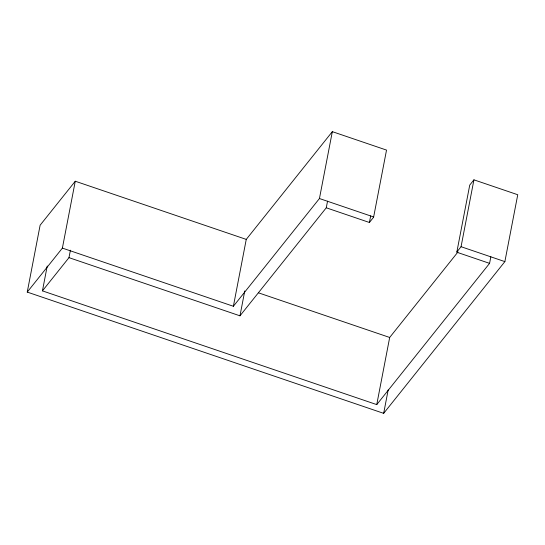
<?xml version="1.0" encoding="UTF-8"?>
<svg xmlns="http://www.w3.org/2000/svg" width="545" height="545" viewBox="0 0 545 545"><rect width="100%" height="100%" fill="white"/><g stroke="black" fill="none" stroke-linecap="round" stroke-linejoin="round"><path stroke-width="0.82" d="M489.58 263.364L456.812 252.219L469.742 185.075L473.932 179.83L517.75 194.735L504.874 261.614L383.666 413.348L27.25 292.086L40.126 225.208L75.264 181.226L246.258 239.398L332.327 131.652L386.528 150.093L373.598 217.237L369.415 222.483L326.264 207.802L239.977 315.821L68.983 257.649L42.442 290.873L376.752 404.608L489.58 263.364L490.854 256.736M42.442 290.873L47.231 266.001M27.25 292.086L62.389 248.104L75.264 181.226M68.983 257.649L70.414 250.189M62.389 248.104L233.383 306.276L246.258 239.398M239.977 315.821L244.766 290.955M233.383 306.276L319.445 198.53L332.327 131.652M326.264 207.802L327.538 201.173M369.415 222.483L370.689 215.854M376.752 404.608L389.682 337.464L458.011 251.919M383.666 413.348L388.176 389.941M456.867 251.953L461.056 246.708L473.932 179.83M319.445 198.53L373.652 216.971M461.056 246.708L504.874 261.614M258.371 292.794L389.682 337.464"/></g></svg>
